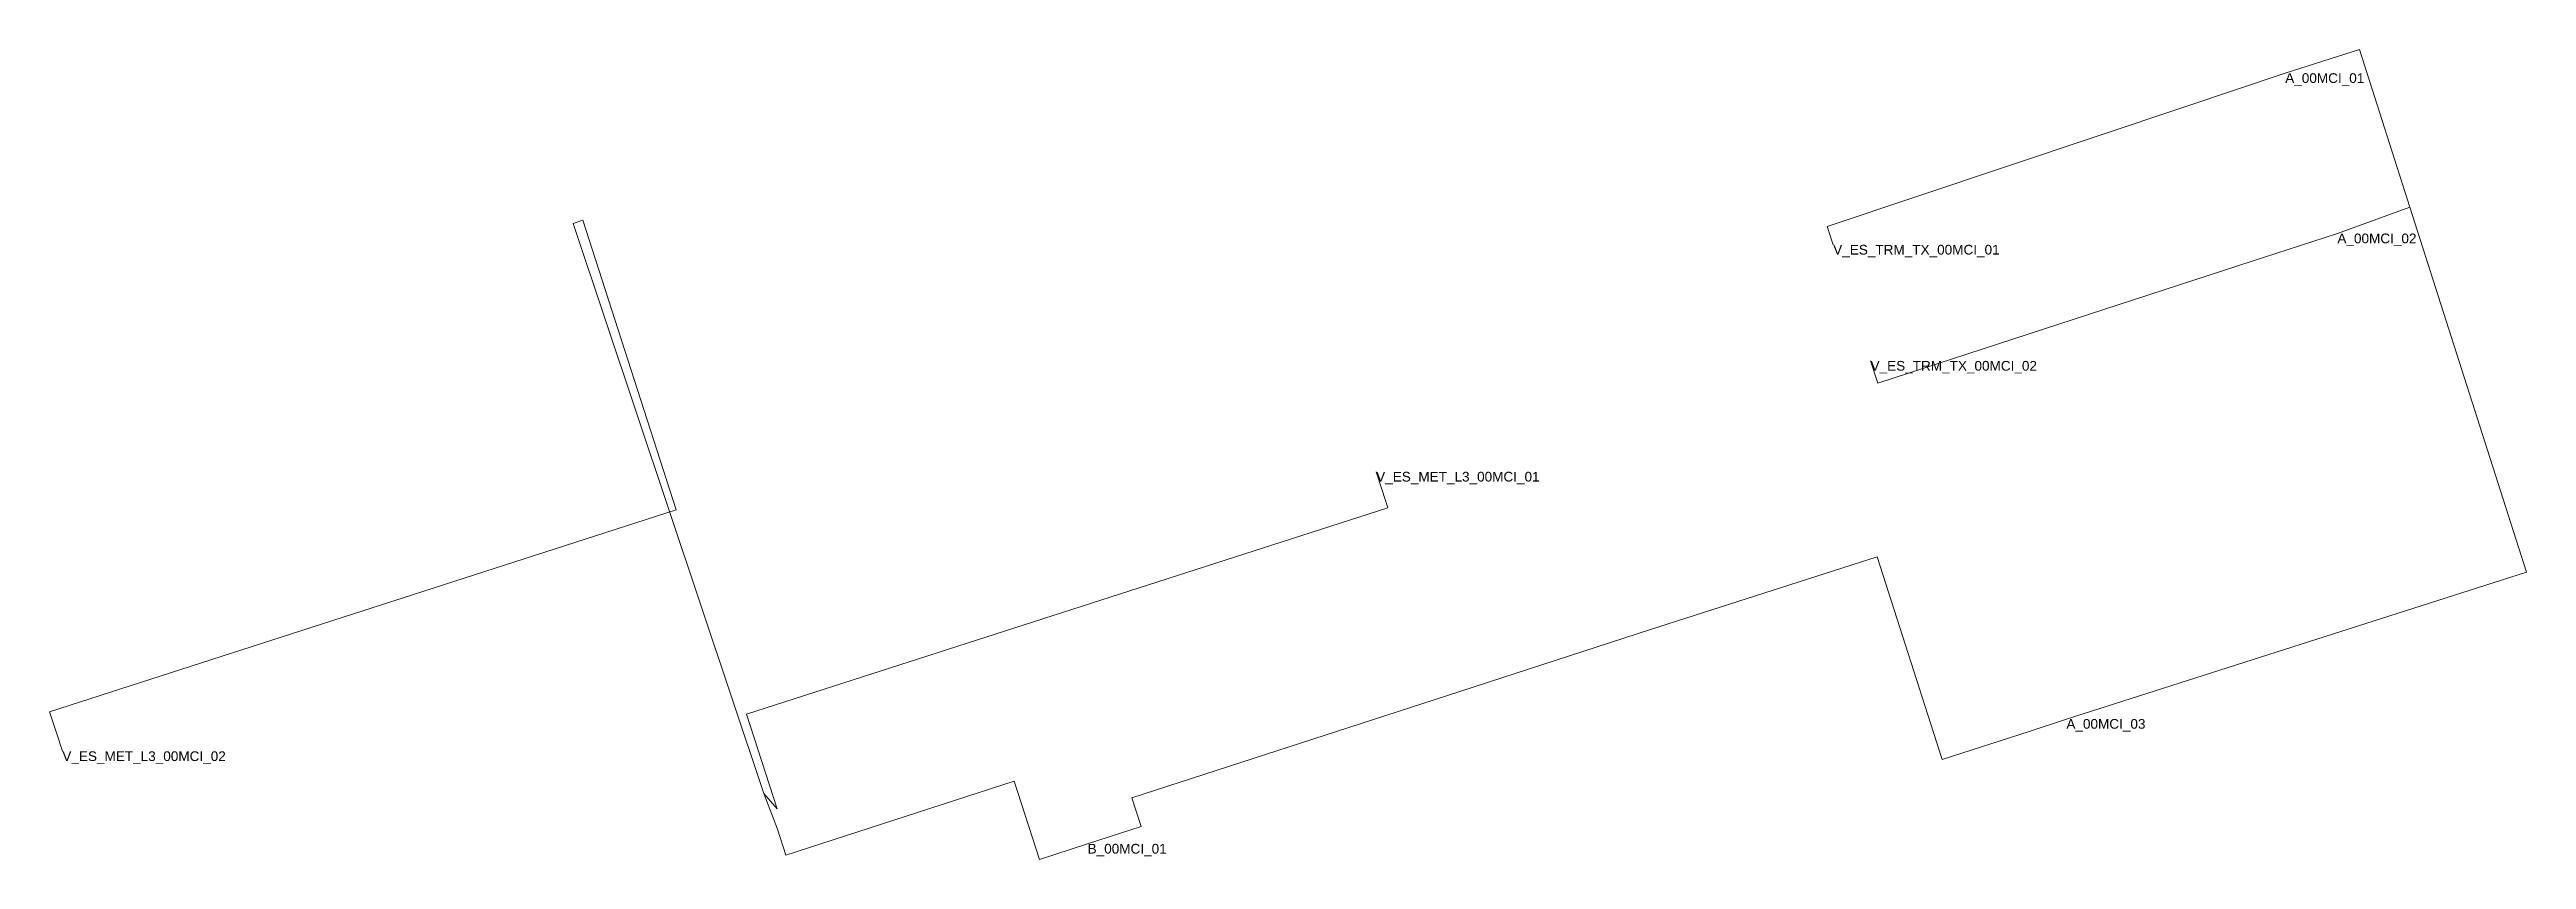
# Model space of a CAD drawing. Header units: metres. Extents: x 426876 to 427004, y 4582166 to 4582208.
import ezdxf
from ezdxf.enums import TextEntityAlignment as Align

# ---------------------------------------------------------------- set-up
doc = ezdxf.new("R2010")
doc.units = ezdxf.units.M
doc.header["$MEASUREMENT"] = 0
for name, color, linetype, lineweight, true_color in [('01_A_AccesTren_t', 40, 'Continuous', 0, 0xffd600), ('01_C_AccesExt_t', 251, 'Continuous', 0, 0x646464), ('01_C_CarrerHoritzontal_l', 251, 'Continuous', 0, 0x646464), ('01_I_Ascensor_l', 251, 'Continuous', 0, 0x646464), ('01_I_BarreraTarifaria_t', 251, 'Continuous', 0, 0x646464), ('01_I_Horitzontal_l', 251, 'Continuous', 0, 0x646464), ('01_I_Rampa_l', 251, 'Continuous', 0, 0x646464)]:
    doc.layers.add(name, color=color, linetype=linetype, lineweight=lineweight, true_color=true_color)
doc.styles.add('Style-Arial', font='arial.ttf')

msp = doc.modelspace()

# ---------------------------------------------------------------- linework, layer by layer
at = {"layer": '01_C_CarrerHoritzontal_l'}
msp.add_line((426998.116622, 4582199.534206), (426994.380797, 4582198.171972), dxfattribs=at)
at = {"layer": '01_C_CarrerHoritzontal_l', "flags": 128}
for points in [[(426998.116622, 4582199.534206), (426995.521396, 4582207.660605), (426991.692311, 4582206.437758)], [(426980.412069, 4582173.143969), (427004.125978, 4582180.717182), (426998.116622, 4582199.534206)]]:
    msp.add_lwpolyline(points, dxfattribs=at)
at = {"layer": '01_I_Ascensor_l'}
for p, q in [((426903.448833, 4582198.697438, -10), (426903.944361, 4582198.857021, -30)), ((426978.489973, 4582172.504369, -10), (426980.412069, 4582173.143969)), ((426913.974923, 4582167.465466, -10), (426913.269411, 4582169.29864, -10)), ((426913.269411, 4582169.29864, -10), (426913.962722, 4582168.516803, -30))]:
    msp.add_line(p, q, dxfattribs=at)
at = {"layer": '01_I_Horitzontal_l'}
msp.add_line((426913.269411, 4582169.29864, -10), (426903.448833, 4582198.697438, -10), dxfattribs=at)
at = {"layer": '01_I_Horitzontal_l', "flags": 128}
for points in [[(426986.62764, 4582204.744628), (426968.075538, 4582198.542622), (426968.393816, 4582197.590555)], [(426989.303133, 4582196.518787), (426970.691773, 4582190.459304), (426970.318809, 4582191.604843)]]:
    msp.add_lwpolyline(points, dxfattribs=at)
for points, elevation in [([(426903.944361, 4582198.857021), (426908.754361, 4582183.921234), (426876.460932, 4582173.521288), (426876.813903, 4582172.425256)], -30), ([(426913.962722, 4582168.516803), (426912.391431, 4582173.395902), (426945.437572, 4582184.038255), (426945.146604, 4582184.941755)], -30), ([(426978.489973, 4582172.504369), (426974.010689, 4582171.064637), (426970.65456, 4582181.506199), (426958.975071, 4582177.751639)], -10), ([(426947.827026, 4582174.135718), (426932.241599, 4582169.080512), (426932.721739, 4582167.600221), (426929.964997, 4582166.706059)], -10), ([(426929.964997, 4582166.706059), (426927.488274, 4582165.902722), (426926.18037, 4582169.935049), (426914.411783, 4582166.117853), (426913.974923, 4582167.465466)], -10)]:
    msp.add_lwpolyline(points, dxfattribs=dict(at, elevation=elevation))
at = {"layer": '01_I_Rampa_l'}
for p, q in [((426991.692311, 4582206.437758), (426986.62764, 4582204.744628)), ((426994.380797, 4582198.171972), (426989.303133, 4582196.518787)), ((426945.146604, 4582184.941755, -30), (426944.837611, 4582185.887759, -30)), ((426958.975071, 4582177.751639, -10), (426947.827026, 4582174.135718, -10)), ((426876.813903, 4582172.425256, -30), (426877.120897, 4582171.478752, -30))]:
    msp.add_line(p, q, dxfattribs=at)

# ---------------------------------------------------------------- texts
at = {"layer": '01_A_AccesTren_t', "style": 'Style-Arial'}
for s, p in [('V_ES_TRM_TX_00MCI_01', (426968.393816, 4582197.590555)), ('V_ES_TRM_TX_00MCI_02', (426970.318809, 4582191.604843)), ('V_ES_MET_L3_00MCI_01', (426944.837611, 4582185.887759, -30)), ('V_ES_MET_L3_00MCI_02', (426877.120897, 4582171.478752, -30))]:
    msp.add_text(s, height=0.5, dxfattribs=at).set_placement(p, align=Align.TOP_LEFT)
at = {"layer": '01_C_AccesExt_t', "char_height": 0.5, "attachment_point": 1, "line_spacing_factor": 1.2, "style": 'Style-Arial'}
for s, insert in [('A_00MCI_01', (426991.692311, 4582206.437758)), ('A_00MCI_02', (426994.380797, 4582198.171972)), ('A_00MCI_03', (426980.412069, 4582173.143969))]:
    msp.add_mtext(s, dxfattribs=dict(at, insert=insert))
at = {"layer": '01_I_BarreraTarifaria_t', "insert": (426929.964997, 4582166.706059, -10), "char_height": 0.5, "attachment_point": 1, "line_spacing_factor": 1.2, "style": 'Style-Arial'}
msp.add_mtext('B_00MCI_01', dxfattribs=at)

doc.saveas('drawing.dxf')
